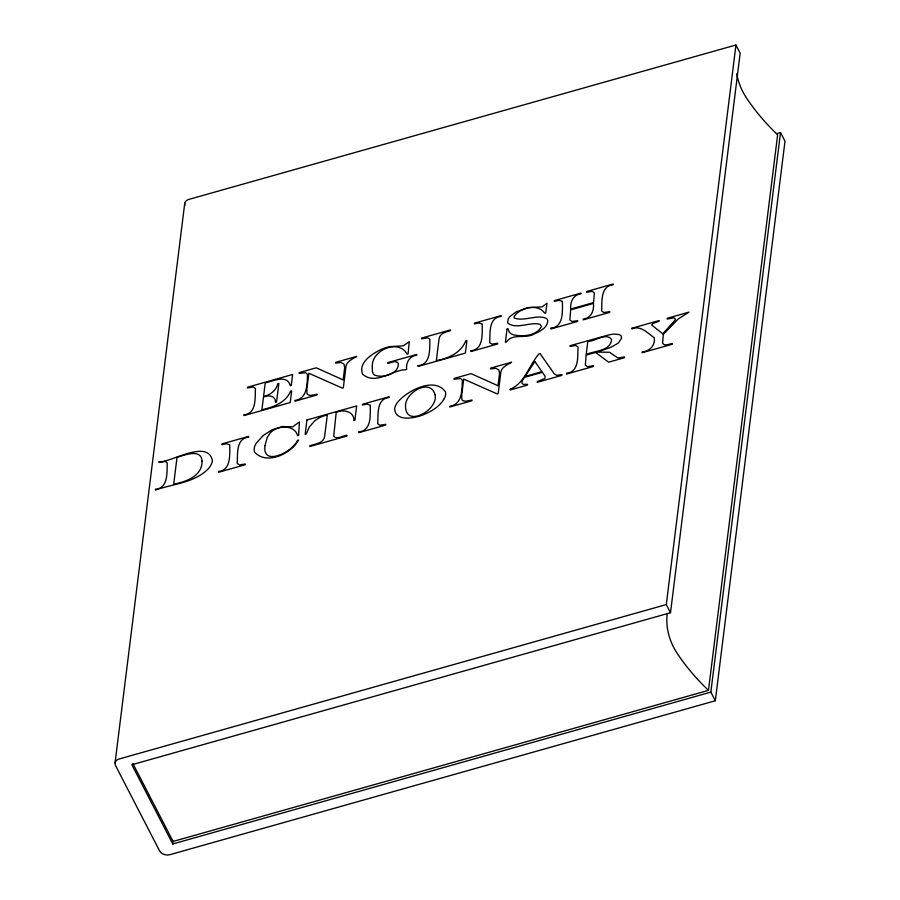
<?xml version="1.0" encoding="UTF-8"?>
<svg xmlns="http://www.w3.org/2000/svg" width="900" height="900" viewBox="0 0 900 900"><rect width="100%" height="100%" fill="white"/><g stroke="black" fill="none" stroke-linecap="round" stroke-linejoin="round"><path stroke-width="1.35" d="M115.065 762.885L184.736 203.31M776.464 133.695L780.525 132.547L710.854 692.111L172.766 843.975L173.081 841.444L132.829 763.447M172.766 843.975L131.873 764.741L670.5 612.731L666.293 604.564L735.952 45L188.64 199.463A6.446 5.062 7.1 0 0 184.905 205.301M670.5 612.731L740.171 53.156L735.952 45M173.081 841.444L708.469 690.345L777.645 134.752A246.532 193.444 7.1 0 1 746.764 98.359A88.436 69.39 7.1 0 1 736.762 73.733M666.293 604.564L118.969 759.038A6.446 5.062 7.1 0 0 115.515 765.506L159.514 850.759A8.044 6.311 7.1 0 0 169.999 854.651L715.32 700.762L784.991 141.188L780.525 132.547M710.854 692.111L715.32 700.762M667.091 614.722A88.436 69.39 7.1 0 0 677.587 653.951A246.532 193.444 7.1 0 0 708.469 690.345M306.731 390.127L307.125 393.806A7.706 4.208 -27.3 0 0 311.411 395.336L317.126 394.211L317.025 394.954L294.896 401.209L294.986 400.455C307.125 398.723 307.181 385.076 307.463 375.525L307.395 374.22L305.696 372.713L299.093 373.387L299.183 372.634L316.215 367.819L343.159 379.924L344.678 367.706L344.025 364.118L341.055 362.498L335.588 363.082L335.678 362.329L356.692 356.4C352.991 358.942 345.926 361.238 345.848 367.537L343.316 387.81L342.315 388.091L308.835 373.275L306.731 390.127M461.599 395.944L461.981 399.623A7.706 4.208 -27.3 0 0 466.267 401.141L471.983 400.016L471.892 400.77L449.752 407.014L449.854 406.26C461.981 404.527 462.037 390.881 462.33 381.33L462.251 380.036L460.564 378.517L453.949 379.192L454.05 378.439L471.082 373.635L498.015 385.74L499.545 373.511L498.892 369.934L495.911 368.314L490.444 368.899L490.545 368.145L511.549 362.216C507.859 364.748 500.782 367.043 500.704 373.343L498.184 393.626L497.171 393.907L463.691 379.091L461.599 395.944M264.983 445.725C262.024 467.933 294.075 450.675 297.495 440.348L298.553 440.055C291.308 453.701 266.468 465.615 254.565 452.048A21.476 11.734 -27.3 0 1 256.095 443.407L263.385 435.341L272.295 429.716L282.645 426.51L292.59 426.825L299.43 421.999L298.609 435.397L297.608 435.679C295.121 426.094 282.465 425.374 275.04 429.401A9.799 5.355 -27.3 0 0 270.472 432.619L267.278 437.231L264.983 445.725M435.015 394.639C439.009 409.624 405.315 428.771 405.517 405.866C405.18 392.49 430.436 377.764 435.015 394.639M244.069 414.821L244.035 415.553L290.216 402.525L291.679 390.848L290.554 391.174C285.851 402.772 273.105 407.194 261.9 409.793L263.475 397.103C268.166 394.785 275.771 395.572 275.479 402.311L276.548 402.019L278.865 383.423L277.796 383.726C276.176 390.42 270.18 395.19 263.565 396.416L265.241 382.939C272.891 381.184 287.044 373.973 290.351 385.718L291.262 385.47L292.624 374.479L247.511 387.214L247.421 387.968L253.237 387L255.454 388.463C254.903 397.676 256.849 413.404 244.069 414.821M418.106 365.704L418.072 366.446L465.345 353.104L466.909 340.56L465.784 340.875C460.901 352.834 448.391 358.605 436.354 360.562L439.054 338.861C439.796 333.349 445.961 331.853 450.45 330.671L450.54 329.918L421.605 338.085L421.515 338.839L427.635 337.804L429.896 339.266C429.559 348.694 431.134 364.5 418.106 365.704M202.061 461.171C202.275 476.213 185.782 481.939 173.689 484.166L177.03 457.346C184.219 455.22 201.319 448.132 202.061 461.171M372.33 366.311L372.353 371.34L373.646 374.614C381.544 378.945 399.308 374.265 398.295 363.184C395.82 359.865 390.926 362.914 387.754 363.364L387.844 362.61L416.88 354.42L416.779 355.174C409.556 355.894 405.799 362.576 406.631 369.439L405.506 369.754C391.702 369.934 375.863 385.661 362.588 374.186C358.076 362.655 371.869 354.026 380.655 349.695A25.616 13.984 -27.3 0 1 390.161 346.579L403.267 345.825L409.286 341.719L408.071 353.869L407.07 354.15C398.981 338.704 371.632 349.819 372.33 366.311M155.475 489.308L155.374 490.095C172.643 483.93 193.354 483.007 207.338 469.766A20.171 11.014 -27.3 0 0 212.4 460.721C208.013 438.098 169.031 463.59 158.906 461.734L158.805 462.488L165.026 461.419L167.243 462.87C166.826 472.286 168.525 488.137 155.475 489.308M218.531 471.51L218.43 472.298L245.149 464.76L245.25 463.973L239.445 464.918L237.218 463.466C237.791 454.264 235.766 438.48 248.591 437.152L248.681 436.399L221.963 443.936L221.873 444.69L226.204 443.723L229.725 444.791C229.691 453.938 231.401 470.16 218.531 471.51M306.945 419.963L305.156 434.351L306.214 434.048L309.285 427.072L314.471 421.132A14.726 8.044 -27.3 0 1 324.585 415.699L327.319 414.934L324.619 436.59C323.449 443.351 315.124 443.993 309.915 445.714L309.825 446.512L346.86 436.05L346.961 435.262C343.046 435.465 337.005 440.077 333.709 436.207L336.206 412.425C343.091 408.983 354.33 411.322 353.914 420.626L354.881 420.311L356.681 405.923L306.945 419.963M359.044 431.854L358.942 432.641L385.661 425.104L385.762 424.316L379.957 425.261L377.73 423.81C378.304 414.619 376.279 398.824 389.104 397.496L389.194 396.743L362.475 404.28L362.385 405.034L366.716 404.066L370.238 405.135C370.204 414.293 371.914 430.504 359.044 431.854M471.004 350.741L470.902 351.529L497.621 343.991L497.723 343.204L491.918 344.149L489.69 342.697C490.264 333.506 488.239 317.711 501.053 316.384L501.154 315.63L474.435 323.179L474.345 323.921L478.676 322.965L482.197 324.022C482.164 333.18 483.874 349.391 471.004 350.741M507.026 329.13L505.395 342.248L506.464 341.944C512.572 332.955 525.668 339.154 534.082 334.001C539.741 331.537 547.605 327.735 547.785 320.636A10.924 5.962 -27.3 0 0 545.243 317.914C535.219 314.764 523.969 321.637 514.26 318.026L514.012 316.822C519.536 307.553 538.155 303.064 544.691 313.256L545.749 312.952L546.964 303.233L542.205 306.832L528.199 307.609L516.24 311.85L510.019 316.429L508.196 318.87L507.634 322.988C516.555 329.906 529.627 321.615 539.977 324.259L541.485 326.52C536.546 335.824 523.114 336.915 513.776 334.89A20.576 11.239 -27.3 0 1 509.051 331.774L508.095 328.838L507.026 329.13M510.244 389.183L510.142 389.97L527.423 385.099L527.524 384.311L523.204 384.401L521.944 383.096L522.169 381.082L524.43 377.359L542.408 372.285L545.085 376.29L544.972 378.428L537.3 381.544L537.199 382.343L561.825 375.39L561.915 374.603L556.673 375.334L554.074 373.601L540.101 353.61L538.976 353.925C529.099 364.905 524.981 383.175 510.244 389.183M551.002 328.162L550.901 328.95L577.564 321.435L577.665 320.636L572.13 321.502L569.858 320.062L570.656 309.87L593.482 303.424C594.191 310.534 591.176 318.319 583.245 319.061L583.144 319.86L609.66 312.379L609.75 311.58L603.923 312.536L601.639 311.085C602.123 301.849 600.255 286.088 613.091 284.771L613.181 284.017L586.676 291.499L586.586 292.241L592.133 291.364L594.349 292.815L593.584 302.591L570.757 309.037C569.993 301.973 573.289 294.559 580.995 293.827L581.096 293.074L554.344 300.623L554.254 301.376L558.866 300.33L562.365 301.365C562.433 310.59 564.007 326.902 551.002 328.162M566.651 373.264L566.561 374.051L593.336 366.491L593.438 365.704L587.565 366.671L585.315 365.209L586.114 355.14L595.643 352.451L608.58 362.194L624.488 357.705L624.589 356.918L617.861 357.964L609.525 352.249L597.06 352.125L610.841 347.355L618.334 343.069L621.641 338.175L621.169 336.015L619.346 334.53L613.451 334.08L608.929 334.89L570.094 345.69L569.993 346.444L575.82 345.488L578.036 346.939C577.462 356.141 579.465 371.902 566.651 373.264M587.812 341.415L586.204 354.386C594.135 350.831 610.695 351.259 611.572 339.48C606.409 332.044 594.304 341.798 587.812 341.415M631.991 328.219L631.901 328.973C640.676 324.866 647.663 333.338 654.221 337.68C655.515 345.6 649.575 351.304 642.139 351.956L642.038 352.755L672.244 344.228L672.345 343.429C669.386 343.924 664.852 346.534 662.614 343.395L663.278 334.395L678.442 318.814L689.018 312.131L667.215 318.285L667.125 319.039L674.156 317.858L675.551 319.556L662.816 333.844L651.724 325.069L652.939 323.449L659.081 321.266L659.171 320.558L631.991 328.219M444.296 398.632C439.459 406.912 430.639 411.986 421.886 415.294C413.561 418.354 395.561 421.774 394.627 408.904A20.644 11.272 -27.3 0 1 397.249 402.75C406.474 390.848 435.037 376.076 445.534 392.04A21.139 11.543 -27.3 0 1 444.296 398.632M534.938 361.474L525.038 376.47L541.89 371.711L534.938 361.474"/></g></svg>
